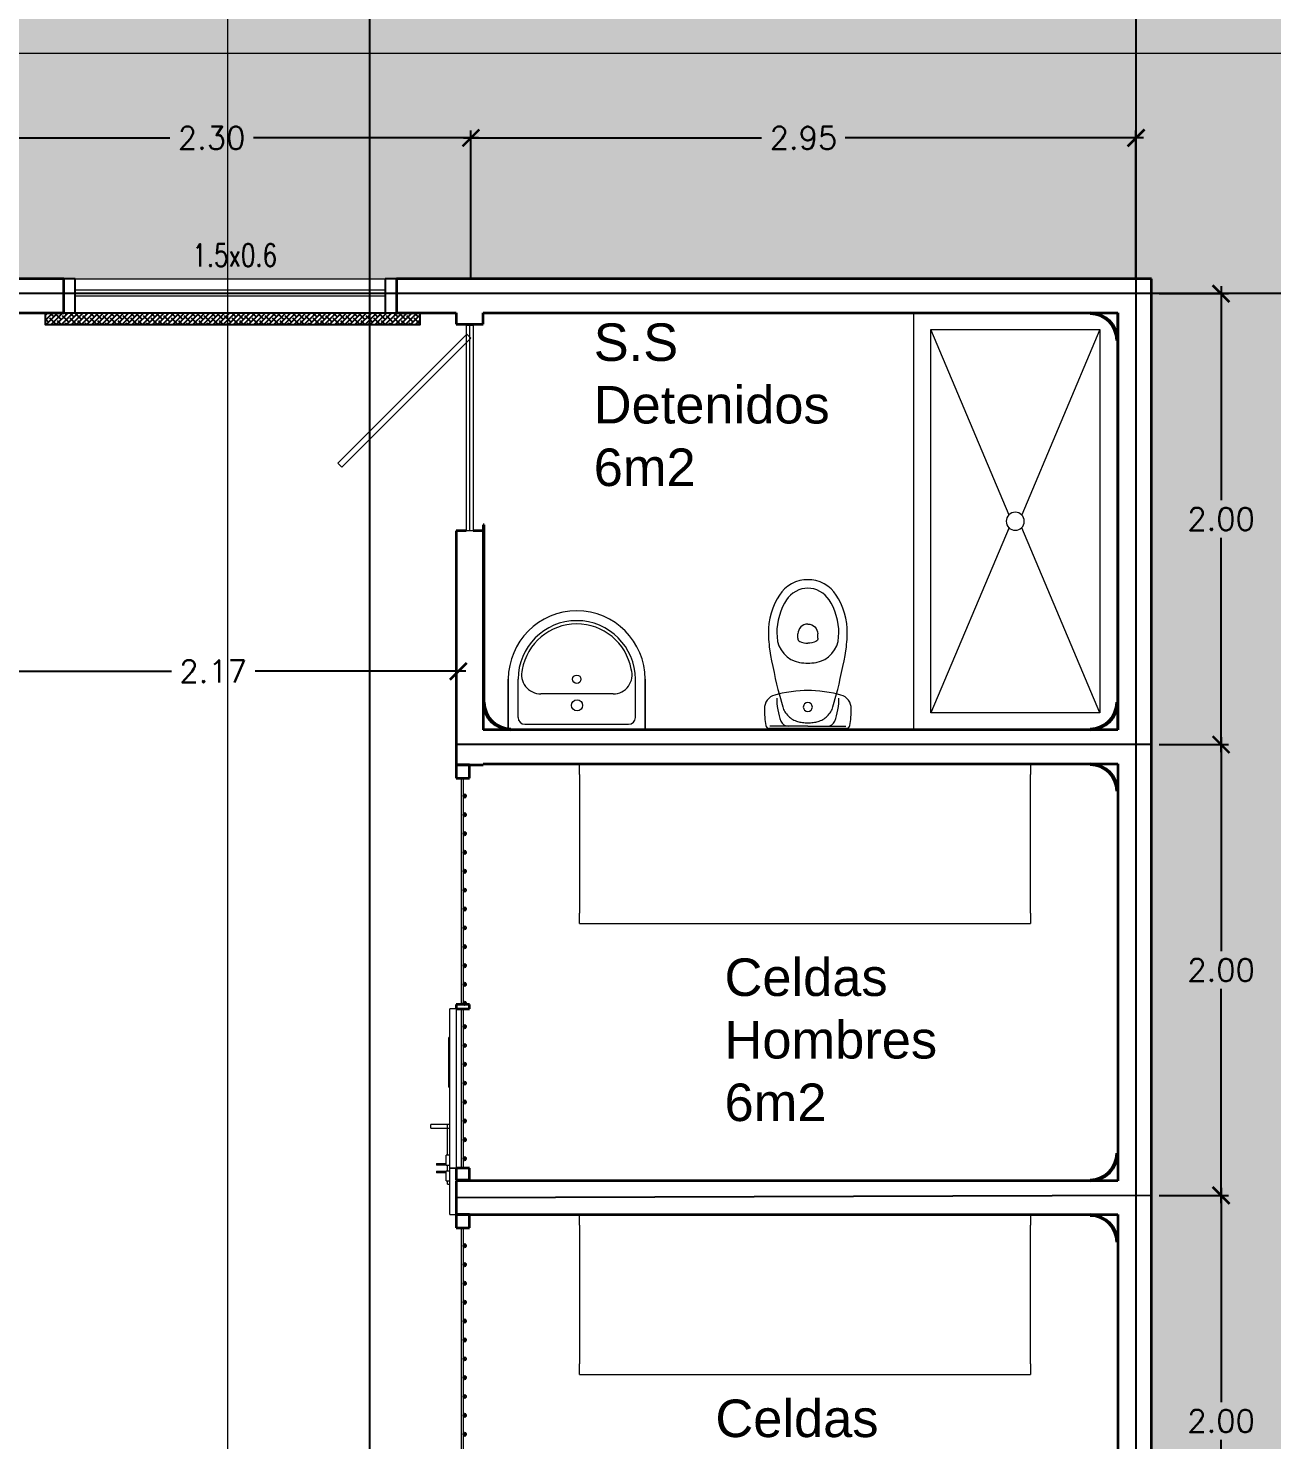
# Model space of a CAD drawing. Header units: inches. Extents: x -6 to 158, y 10 to 161.
# Drawn here: x 31.48 to 36.99, y 102.43 to 108.69 of the extents above; entities that cross this region are included whole.
import ezdxf

# ---------------------------------------------------------------- set-up
doc = ezdxf.new("R2010")
doc.units = ezdxf.units.IN
doc.header["$MEASUREMENT"] = 0
doc.linetypes.add('IMPORT-AI-Linetype-8', pattern=[7811.371918, 4882.107551, -976.421456, 976.421456, -976.421456])
for name, color, linetype in [('6', 6, 'Continuous'), ('FM-A-OP_1-102RP$0$A-TEXT-NT-002', 2, 'Continuous'), ('HATCH ACERA QUIRIBI', 33, 'FENCELINE1'), ('HATCH ZONA VERDE QUIRIBI', 119, 'FENCELINE1'), ('ZUCA-EJES', 251, 'Continuous')]:
    doc.layers.add(name, color=color, linetype=linetype)
for name, color, linetype, lineweight in [('A-COLS', 3, 'Continuous', 9), ('A-FLOR', 5, 'Continuous', 9), ('A-GLAZ-CURT', 2, 'Continuous', 9), ('A-GLAZ-CWMG', 2, 'Continuous', 9), ('A-WALL', 5, 'Continuous', 9), ('G-ANNO-SYMB', 111, 'Continuous', 9), ('P-SANR-FIXT', 3, 'Continuous', 9), ('Q-CASE', 31, 'Continuous', 9)]:
    doc.layers.add(name, color=color, linetype=linetype, lineweight=lineweight)
doc.layers.add('Sector terreno natural', color=7, linetype='Continuous', lineweight=13, true_color=0xa28c7c)
doc.styles.add('DETALLES$0$DETALLES$0$TEXTO GENERAL', font='romans.shx')
doc.styles.add('FM-A-OP_1-102RP$0$2mm(50)', font='simplex.shx', dxfattribs={"width": 0.75, "height": 0.1})
doc.styles.get("Standard").update_dxf_attribs({"font": 'arial.ttf'})
doc.linetypes.add('FENCELINE1', pattern='A,0.25,-0.1,[133,ltypeshp.shx,S=0.1,R=0,X=-0.1,Y=0],-0.1,1', length=1.45)
doc.dimstyles.new('DISTRIBUCIÓN$0$PLANTA ARQUITECTONICA$0$STANDARD', dxfattribs={"dimscale": 0, "dimtxt": 0.1, "dimasz": 0.075, "dimexe": 0.0333, "dimexo": 0.0333, "dimgap": 0.0333, "dimtad": 0, "dimtih": 1, "dimtoh": 1, "dimzin": 0, "dimdsep": 46, "dimtxsty": 'DETALLES$0$DETALLES$0$TEXTO GENERAL', "dimblk": 'DISTRIBUCIÓN$0$PLANTA ARQUITECTONICA$0$_ARCHTICK', "dimcen": 0.0333, "dimdle": 0.0333, "dimclrd": 124, "dimclre": 124, "dimclrt": 1, "dimaunit": 1, "dimadec": 0, "dimazin": 0, "dimtfac": 1, "dimtix": 1, "dimtmove": 2, "dimatfit": 3, "dimfxl": 2, "dimtolj": 1, "dimtzin": 0, "dimarcsym": 0})

# ---------------------------------------------------------------- blocks, each defined once
blk = doc.blocks.new('M_Shower Stall-2D - M_Shower Stall-2D-624226-Level 1')
at = {"layer": 'P-SANR-FIXT', "color": 251}
for p, q in [((0, 900), (90.9, 900)), ((122.5, 900), (1727.5, 900)), ((1759.1, 900), (1850, 900)), ((75, 825), (896.1, 478.9)), ((75, 75), (75, 825)), ((75, 825), (1775, 825)), ((1775, 825), (953.9, 478.9)), ((1775, 825), (1775, 75)), ((897.4, 422.4), (75, 75)), ((952.6, 422.4), (1775, 75)), ((1775, 75), (75, 75)), ((1850, 0), (0, 0))]:
    blk.add_line(p, q, dxfattribs=at)
for start, end in [(360, 180), (180, 360)]:
    blk.add_arc((925, 450), 40, start, end, dxfattribs=at)
blk = doc.blocks.new('Sanitary_Toilets_Gala_Elia-wc-pan-660x350_vertical-outlet - Gala_elia_wc_pan_660x350-878782-Level 1')
at = {"layer": 'P-SANR-FIXT', "color": 251}
for p, q in [((-171, 318.6), (171, 318.6)), ((0, 308.6), (-168.7, 308.6)), ((0, 308.6), (168.7, 308.6)), ((-136.5, -87.7), (-136.9, -106)), ((-44.7, -81.1), (-44.3, -100.7)), ((44.7, -81.1), (44.3, -100.7)), ((136.9, -106), (136.5, -87.7))]:
    blk.add_line(p, q, dxfattribs=at)
at = {"layer": 'P-SANR-FIXT', "color": 251, "linetype": 'IMPORT-AI-Linetype-8'}
for p, q in [((-110.9, 223.2), (-127.2, 165.6)), ((127.2, 165.6), (110.9, 223.2))]:
    blk.add_line(p, q, dxfattribs=at)
at = {"layer": 'P-SANR-FIXT', "color": 251}
for points in [[(-171, 318.6), (-178.8, 318.7), (-185.8, 312.7), (-186.8, 305)], [(186.8, 305), (185.8, 312.7), (178.8, 318.7), (171, 318.6)], [(-186.8, 305), (-189.9, 286.5), (-192.9, 250.9), (-192.8, 232.2)], [(-119.5, 285.9), (-130.5, 260.1), (-139.3, 211.7), (-138.1, 183.7)], [(-86.8, 308.6), (-100.6, 309.1), (-115.2, 299), (-119.5, 285.9)], [(119.5, 285.9), (115.2, 299), (100.6, 309.1), (86.8, 308.6)], [(138.1, 183.7), (139.3, 211.7), (130.5, 260.1), (119.5, 285.9)], [(192.8, 232.2), (192.9, 250.9), (189.9, 286.5), (186.8, 305)], [(-192.8, 232.2), (-194, 204.5), (-173.4, 177.1), (-146.5, 170.5)], [(0, 243.7), (-11, 243.7), (-20, 234.7), (-20, 223.7)], [(-20, 223.7), (-20, 212.6), (-11, 203.7), (0, 203.7)], [(20, 223.7), (20, 234.7), (11, 243.7), (0, 243.7)], [(0, 203.7), (11, 203.7), (20, 212.6), (20, 223.7)], [(146.5, 170.5), (173.4, 177.1), (194, 204.5), (192.8, 232.2)], [(-127.2, 165.6), (-140.7, 117.9), (-160.9, 24.2), (-168.2, -24.8)], [(-146.5, 170.5), (-109.3, 158.8), (-39, 149.3), (0, 150.7)], [(0, 150.7), (39, 149.3), (109.3, 158.8), (146.5, 170.5)], [(168.2, -24.8), (160.9, 24.2), (140.7, 117.9), (127.2, 165.6)], [(-36.7, 25.7), (-91.3, 17.8), (-135.6, -32.6), (-136.5, -87.7)], [(0, 28.8), (-9.5, 29.1), (-27.4, 27.6), (-36.7, 25.7)], [(36.7, 25.7), (27.4, 27.6), (9.5, 29.1), (0, 28.8)], [(136.5, -87.7), (135.6, -32.6), (91.3, 17.8), (36.7, 25.7)], [(-168.2, -24.8), (-172.1, -45.4), (-175.3, -85), (-174.8, -106)], [(-35.7, -67.1), (-26.7, -62.7), (-9.9, -59.2), (0, -59.7)], [(35.7, -67.1), (26.7, -62.7), (9.9, -59.2), (0, -59.7)], [(174.8, -106), (175.3, -85), (172.1, -45.4), (168.2, -24.8)], [(-174.8, -106), (-177.7, -155.4), (-155.1, -232.1), (-126, -272.1)], [(-136.9, -106), (-139.3, -149.3), (-119.6, -216.5), (-94.1, -251.5)], [(-44.7, -81.1), (-45.1, -75.4), (-41, -69.1), (-35.7, -67.1)], [(0, -144.1), (-24.1, -144.2), (-43.9, -124.8), (-44.3, -100.7)], [(0, -144.1), (24.1, -144.2), (43.9, -124.8), (44.3, -100.7)], [(44.7, -81.1), (45.1, -75.4), (41, -69.1), (35.7, -67.1)], [(94.1, -251.5), (119.6, -216.5), (139.3, -149.3), (136.9, -106)], [(126, -272.1), (155.1, -232.1), (177.7, -155.4), (174.8, -106)], [(-126, -272.1), (-102.9, -312.5), (-46.5, -343.3), (0, -340.8)], [(-94.1, -251.5), (-76.8, -281.7), (-34.7, -304.7), (0, -302.9)], [(0, -302.9), (34.7, -304.7), (76.8, -281.7), (94.1, -251.5)], [(0, -340.8), (46.5, -343.3), (102.9, -312.5), (126, -272.1)]]:
    blk.add_open_spline(points, degree=3, dxfattribs=at)
at = {"layer": 'P-SANR-FIXT', "color": 251, "linetype": 'IMPORT-AI-Linetype-8'}
for points in [[(-45.2, 287.5), (-74.4, 281), (-103.8, 252.3), (-110.9, 223.2)], [(45.2, 287.5), (21, 295.7), (-21, 295.7), (-45.2, 287.5)], [(110.9, 223.2), (103.8, 252.3), (74.4, 281), (45.2, 287.5)]]:
    blk.add_open_spline(points, degree=3, dxfattribs=at)
blk = doc.blocks.new('Fregadero de baño - De pie - Fregadero de baño - De pie-V16-Level 1')
at = {"layer": 'P-SANR-FIXT', "color": 251}
for p, q in [((-303.6, 224.2), (-303.6, 6.8)), ((-303.6, 6.8), (-303.6, 224.2)), ((-260, 55), (-260, 224.2)), ((260, 55), (260, 224.2)), ((303.6, 0), (303.6, 224.2)), ((303.6, 224.2), (303.6, 0)), ((161.2, 159.1), (-158.8, 159.1)), ((-303.6, 1.8), (-303.6, 0)), ((-303.6, 0), (-303.6, 1.8)), ((-230, 25), (230, 25))]:
    blk.add_line(p, q, dxfattribs=at)
for centre, radius in [((0, 224.2), 18.8), ((1.2, 108.8), 25)]:
    blk.add_circle(centre, radius, dxfattribs=at)
for centre, radius, start, end in [((0, 224.2), 303.6, 360, 180), ((0, 224.2), 303.6, 0, 180), ((0, 224.2), 260, 360, 180), ((0, 224.2), 245.7, 10.55316, 169.86698), ((-158.8, 245.1), 86, 164.97795, 270), ((161.2, 243.4), 84.3, 270, 17.7612), ((-230, 55), 30, 180, 270), ((230, 55), 30, 270, 0)]:
    blk.add_arc(centre, radius, start, end, dxfattribs=at)
blk = doc.blocks.new('System Panel - Glazed-1628061-Level 1')
at = {"layer": 'A-GLAZ-CURT', "color": 160, "lineweight": 18}
for p, q in [((687.5, 49.5), (-687.5, 49.5)), ((-687.5, 49.5), (-687.5, 24.5)), ((-687.5, 24.5), (687.5, 24.5)), ((687.5, 24.5), (687.5, 49.5))]:
    blk.add_line(p, q, dxfattribs=at)
blk = doc.blocks.new('Rectangular Mullion - 50 x 150mm-950676-Level 1')
at = {"layer": 'A-GLAZ-CWMG'}
for p, q in [((-13918.7, 6379.4), (-13918.7, 7754.4)), ((-13768.7, 6379.4), (-13768.7, 7754.4))]:
    blk.add_line(p, q, dxfattribs=at)
blk = doc.blocks.new('Rectangular Mullion - 50 x 150mm-1628062-Level 1')
at = {"layer": 'A-GLAZ-CWMG', "lineweight": 25}
for p, q in [((-50, 75), (0, 75)), ((-50, -75), (-50, 75)), ((0, 75), (0, -75)), ((0, -75), (-50, -75))]:
    blk.add_line(p, q, dxfattribs=at)
blk = doc.blocks.new('Rectangular Mullion - 50 x 150mm-1628063-Level 1')
at = {"layer": 'A-GLAZ-CWMG', "lineweight": 25}
for p, q in [((0, 75), (-50, 75)), ((-50, 75), (-50, -75)), ((0, -75), (0, 75)), ((-50, -75), (0, -75))]:
    blk.add_line(p, q, dxfattribs=at)
blk = doc.blocks.new('Pilares 4 - Pilares 4-996886-Level 1')
at = {"layer": 'A-COLS', "color": 1}
for p, q in [((-16221.8, 13740.9), (-16221.8, 11740.9)), ((-16221.8, 13740.9), (-16175.5, 13740.9)), ((-15560.5, 13740.9), (-16175.5, 13740.9)), ((-15560.5, 13740.9), (-15514.3, 13740.9)), ((-15514.3, 11740.9), (-15514.3, 13740.9)), ((-16175.5, 11740.9), (-16221.8, 11740.9)), ((-16175.5, 11740.9), (-15560.5, 11740.9)), ((-15514.3, 11740.9), (-15560.5, 11740.9))]:
    blk.add_line(p, q, dxfattribs=at)
blk = doc.blocks.new('Pilares 5 - Pilares 4-997309-Level 1')
at = {"layer": 'A-COLS', "color": 1}
for p, q in [((-16221.8, 13740.9), (-16221.8, 11740.9)), ((-16221.8, 13740.9), (-16175.5, 13740.9)), ((-15560.5, 13740.9), (-16175.5, 13740.9)), ((-15560.5, 13740.9), (-15514.3, 13740.9)), ((-15514.3, 11740.9), (-15514.3, 13740.9)), ((-16175.5, 11740.9), (-16221.8, 11740.9)), ((-16175.5, 11740.9), (-15560.5, 11740.9)), ((-15514.3, 11740.9), (-15560.5, 11740.9))]:
    blk.add_line(p, q, dxfattribs=at)
blk = doc.blocks.new('Pilares 15 - Pilares 15-1556954-Level 1')
at = {"layer": 'A-COLS', "color": 2, "lineweight": 35}
for p, q in [((-11704.5, 8129.4), (-11763.7, 8129.4)), ((-11763.7, 8129.4), (-11763.7, 8069.4)), ((-11704.5, 8069.4), (-11704.5, 8129.4)), ((-10681.1, 8129.4), (-10701.1, 8129.4)), ((-10701.1, 8129.4), (-10701.1, 8069.4)), ((-10681.1, 8069.4), (-10681.1, 8129.4)), ((-9923.7, 8129.4), (-9974.5, 8129.4)), ((-9974.5, 8129.4), (-9974.5, 8069.4)), ((-9923.7, 8069.4), (-9923.7, 8129.4)), ((-11763.7, 8069.4), (-11704.5, 8069.4)), ((-10701.1, 8069.4), (-10681.1, 8069.4)), ((-9974.5, 8069.4), (-9923.7, 8069.4))]:
    blk.add_line(p, q, dxfattribs=at)
at = {"layer": 'A-COLS', "color": 2}
for p, q in [((-11626.3, 8102.2), (-11704.5, 8102.2)), ((-11704.5, 8092.2), (-10701.1, 8092.2)), ((-11542.7, 8102.2), (-11625.5, 8102.2)), ((-11459.1, 8102.2), (-11541.8, 8102.2)), ((-11375.5, 8102.2), (-11458.2, 8102.2)), ((-11291.9, 8102.2), (-11374.6, 8102.2)), ((-11208.3, 8102.2), (-11291, 8102.2)), ((-11124.6, 8102.2), (-11207.4, 8102.2)), ((-11041, 8102.2), (-11123.8, 8102.2)), ((-10957.4, 8102.2), (-11040.1, 8102.2)), ((-10873.8, 8102.2), (-10956.5, 8102.2)), ((-10790.2, 8102.2), (-10872.9, 8102.2)), ((-10706.6, 8102.2), (-10789.3, 8102.2)), ((-10701.1, 8102.2), (-10705.7, 8102.2)), ((-10602.9, 8102.2), (-10681.1, 8102.2)), ((-10681.1, 8092.2), (-9974.5, 8092.2)), ((-10519.3, 8102.2), (-10602.1, 8102.2)), ((-10435.7, 8102.2), (-10518.4, 8102.2)), ((-10352.1, 8102.2), (-10434.8, 8102.2)), ((-10268.5, 8102.2), (-10351.2, 8102.2)), ((-10184.8, 8102.2), (-10267.6, 8102.2)), ((-10101.2, 8102.2), (-10184, 8102.2)), ((-10017.6, 8102.2), (-10100.4, 8102.2)), ((-9974.5, 8102.2), (-10016.7, 8102.2)), ((-10681.1, 8069.4), (-9974.5, 8069.4)), ((-10681.1, 8069.4), (-10681.1, 8041)), ((-9974.5, 8041), (-10681.1, 8041)), ((-10554.5, 8041), (-10554.5, 8036.3)), ((-10334.5, 8036.3), (-10554.5, 8036.3)), ((-10334.5, 8036.3), (-10334.5, 8041)), ((-10168.7, 8041), (-10168.7, 7957.3)), ((-10168.7, 8041), (-10168.7, 8031.5)), ((-10032.5, 8031.5), (-10168.7, 8031.5)), ((-10152.6, 7957.3), (-10152.6, 8041)), ((-10032.5, 8041), (-10032.5, 8024.9)), ((-9987.8, 8024.9), (-10032.5, 8024.9)), ((-9995.4, 7983), (-9995.4, 8024.9)), ((-9987.8, 8024.9), (-9987.8, 8041)), ((-9961.5, 8031.5), (-9987.8, 8031.5)), ((-9987.8, 8024.9), (-9987.8, 7983)), ((-9974.5, 8069.4), (-9768.7, 8069.4)), ((-9974.5, 8069.4), (-9974.5, 8041)), ((-9974.5, 8041), (-9974.5, 8069.4)), ((-9768.7, 8041), (-9974.5, 8041)), ((-9961.5, 8041), (-9961.5, 8024.9)), ((-9961.5, 7983), (-9961.5, 8024.9)), ((-9918.7, 8024.9), (-9961.5, 8024.9)), ((-9953.7, 8024.9), (-9953.7, 7983)), ((-9918.7, 8024.9), (-9918.7, 8041)), ((-9903.7, 8031.5), (-9918.7, 8031.5)), ((-9903.7, 8031.5), (-9903.7, 8041)), ((-9768.7, 8041), (-9768.7, 8069.4)), ((-10152.6, 7957.3), (-10168.7, 7957.3)), ((-9995.4, 7983), (-9987.8, 7983)), ((-9961.5, 7983), (-9953.7, 7983))]:
    blk.add_line(p, q, dxfattribs=at)
at = {"layer": 'A-COLS', "color": 2, "lineweight": 35}
for centre, start, end in [((-11625.9, 8106.7), 0, 180), ((-11625.9, 8106.7), 180, 0), ((-11542.3, 8106.7), 0, 180), ((-11542.3, 8106.7), 180, 0), ((-11458.7, 8106.7), 0, 180), ((-11458.7, 8106.7), 180, 0), ((-11375, 8106.7), 0, 180), ((-11375, 8106.7), 180, 0), ((-11291.4, 8106.7), 0, 180), ((-11291.4, 8106.7), 180, 0), ((-11207.8, 8106.7), 0, 180), ((-11207.8, 8106.7), 180, 0), ((-11124.2, 8106.7), 0, 180), ((-11124.2, 8106.7), 180, 0), ((-11040.6, 8106.7), 0, 180), ((-11040.6, 8106.7), 180, 0), ((-10957, 8106.7), 0, 180), ((-10957, 8106.7), 180, 0), ((-10873.3, 8106.7), 0, 180), ((-10873.3, 8106.7), 180, 0), ((-10789.7, 8106.7), 0, 180), ((-10789.7, 8106.7), 180, 0), ((-10706.1, 8106.7), 0, 180), ((-10706.1, 8106.7), 180, 0), ((-10602.5, 8106.7), 0, 180), ((-10602.5, 8106.7), 180, 0), ((-10518.9, 8106.7), 0, 180), ((-10518.9, 8106.7), 180, 0), ((-10435.3, 8106.7), 0, 180), ((-10435.3, 8106.7), 180, 0), ((-10351.6, 8106.7), 0, 180), ((-10351.6, 8106.7), 180, 0), ((-10268, 8106.7), 0, 180), ((-10268, 8106.7), 180, 0), ((-10184.4, 8106.7), 0, 180), ((-10184.4, 8106.7), 180, 0), ((-10100.8, 8106.7), 0, 180), ((-10100.8, 8106.7), 180, 0), ((-10017.2, 8106.7), 0, 180), ((-10017.2, 8106.7), 180, 0)]:
    blk.add_arc(centre, 5, start, end, dxfattribs=at)
blk = doc.blocks.new('Partition_FloorMount-Headrail_Accurate1 - ADA Alcove - Single 4-1567343-Level 1')
at = {"layer": 'Q-CASE', "color": 1}
for p, q in [((-469.7, -919.5), (-469.7, -903.6)), ((-469.7, -903.6), (443, -903.6)), ((-469.7, -935.4), (-469.7, -919.5)), ((-469.7, -919.5), (443, -919.5)), ((-469.7, -935.4), (443, -935.4)), ((-411.7, -914.2), (-429.7, -932.2)), ((-429.7, -932.2), (142.5, -1504.4)), ((160.5, -1486.4), (-411.7, -914.2)), ((443, -903.6), (443, -919.5)), ((443, -919.5), (443, -935.4)), ((142.5, -1504.4), (160.5, -1486.4))]:
    blk.add_line(p, q, dxfattribs=at)
blk = doc.blocks.new('Pilares 16 - Pilares 15-1569504-Level 1')
at = {"layer": 'A-COLS', "color": 2, "lineweight": 35}
for p, q in [((-11704.5, 8129.4), (-11763.7, 8129.4)), ((-11763.7, 8129.4), (-11763.7, 8069.4)), ((-11704.5, 8069.4), (-11704.5, 8129.4)), ((-10681.1, 8129.4), (-10701.1, 8129.4)), ((-10701.1, 8129.4), (-10701.1, 8069.4)), ((-10681.1, 8069.4), (-10681.1, 8129.4)), ((-9923.7, 8129.4), (-9974.5, 8129.4)), ((-9974.5, 8129.4), (-9974.5, 8069.4)), ((-9923.7, 8069.4), (-9923.7, 8129.4)), ((-11763.7, 8069.4), (-11704.5, 8069.4)), ((-10701.1, 8069.4), (-10681.1, 8069.4)), ((-9974.5, 8069.4), (-9923.7, 8069.4))]:
    blk.add_line(p, q, dxfattribs=at)
at = {"layer": 'A-COLS', "color": 2}
for p, q in [((-11626.3, 8102.2), (-11704.5, 8102.2)), ((-11704.5, 8092.2), (-10701.1, 8092.2)), ((-11542.7, 8102.2), (-11625.5, 8102.2)), ((-11459.1, 8102.2), (-11541.8, 8102.2)), ((-11375.5, 8102.2), (-11458.2, 8102.2)), ((-11291.9, 8102.2), (-11374.6, 8102.2)), ((-11208.3, 8102.2), (-11291, 8102.2)), ((-11124.6, 8102.2), (-11207.4, 8102.2)), ((-11041, 8102.2), (-11123.8, 8102.2)), ((-10957.4, 8102.2), (-11040.1, 8102.2)), ((-10873.8, 8102.2), (-10956.5, 8102.2)), ((-10790.2, 8102.2), (-10872.9, 8102.2)), ((-10706.6, 8102.2), (-10789.3, 8102.2)), ((-10701.1, 8102.2), (-10705.7, 8102.2)), ((-10602.9, 8102.2), (-10681.1, 8102.2)), ((-10681.1, 8092.2), (-9974.5, 8092.2)), ((-10519.3, 8102.2), (-10602.1, 8102.2)), ((-10435.7, 8102.2), (-10518.4, 8102.2)), ((-10352.1, 8102.2), (-10434.8, 8102.2)), ((-10268.5, 8102.2), (-10351.2, 8102.2)), ((-10184.8, 8102.2), (-10267.6, 8102.2)), ((-10101.2, 8102.2), (-10184, 8102.2)), ((-10017.6, 8102.2), (-10100.4, 8102.2)), ((-9974.5, 8102.2), (-10016.7, 8102.2)), ((-10681.1, 8069.4), (-9974.5, 8069.4)), ((-10681.1, 8069.4), (-10681.1, 8041)), ((-9974.5, 8041), (-10681.1, 8041)), ((-10554.5, 8041), (-10554.5, 8036.3)), ((-10334.5, 8036.3), (-10554.5, 8036.3)), ((-10334.5, 8036.3), (-10334.5, 8041)), ((-10168.7, 8041), (-10168.7, 7957.3)), ((-10168.7, 8041), (-10168.7, 8031.5)), ((-10032.5, 8031.5), (-10168.7, 8031.5)), ((-10152.6, 7957.3), (-10152.6, 8041)), ((-10032.5, 8041), (-10032.5, 8024.9)), ((-9987.8, 8024.9), (-10032.5, 8024.9)), ((-9995.4, 7983), (-9995.4, 8024.9)), ((-9987.8, 8024.9), (-9987.8, 8041)), ((-9961.5, 8031.5), (-9987.8, 8031.5)), ((-9987.8, 8024.9), (-9987.8, 7983)), ((-9974.5, 8069.4), (-9763.7, 8069.4)), ((-9974.5, 8069.4), (-9974.5, 8041)), ((-9974.5, 8041), (-9974.5, 8069.4)), ((-9763.7, 8041), (-9974.5, 8041)), ((-9961.5, 8041), (-9961.5, 8024.9)), ((-9961.5, 7983), (-9961.5, 8024.9)), ((-9918.7, 8024.9), (-9961.5, 8024.9)), ((-9953.7, 8024.9), (-9953.7, 7983)), ((-9918.7, 8024.9), (-9918.7, 8041)), ((-9903.7, 8031.5), (-9918.7, 8031.5)), ((-9903.7, 8031.5), (-9903.7, 8041)), ((-9763.7, 8041), (-9763.7, 8069.4)), ((-10152.6, 7957.3), (-10168.7, 7957.3)), ((-9995.4, 7983), (-9987.8, 7983)), ((-9961.5, 7983), (-9953.7, 7983))]:
    blk.add_line(p, q, dxfattribs=at)
at = {"layer": 'A-COLS', "color": 2, "lineweight": 35}
for centre, start, end in [((-11625.9, 8106.7), 0, 180), ((-11625.9, 8106.7), 180, 0), ((-11542.3, 8106.7), 0, 180), ((-11542.3, 8106.7), 180, 0), ((-11458.7, 8106.7), 0, 180), ((-11458.7, 8106.7), 180, 0), ((-11375, 8106.7), 0, 180), ((-11375, 8106.7), 180, 0), ((-11291.4, 8106.7), 0, 180), ((-11291.4, 8106.7), 180, 0), ((-11207.8, 8106.7), 0, 180), ((-11207.8, 8106.7), 180, 0), ((-11124.2, 8106.7), 0, 180), ((-11124.2, 8106.7), 180, 0), ((-11040.6, 8106.7), 0, 180), ((-11040.6, 8106.7), 180, 0), ((-10957, 8106.7), 0, 180), ((-10957, 8106.7), 180, 0), ((-10873.3, 8106.7), 0, 180), ((-10873.3, 8106.7), 180, 0), ((-10789.7, 8106.7), 0, 180), ((-10789.7, 8106.7), 180, 0), ((-10706.1, 8106.7), 0, 180), ((-10706.1, 8106.7), 180, 0), ((-10602.5, 8106.7), 0, 180), ((-10602.5, 8106.7), 180, 0), ((-10518.9, 8106.7), 0, 180), ((-10518.9, 8106.7), 180, 0), ((-10435.3, 8106.7), 0, 180), ((-10435.3, 8106.7), 180, 0), ((-10351.6, 8106.7), 0, 180), ((-10351.6, 8106.7), 180, 0), ((-10268, 8106.7), 0, 180), ((-10268, 8106.7), 180, 0), ((-10184.4, 8106.7), 0, 180), ((-10184.4, 8106.7), 180, 0), ((-10100.8, 8106.7), 0, 180), ((-10100.8, 8106.7), 180, 0), ((-10017.2, 8106.7), 0, 180), ((-10017.2, 8106.7), 180, 0)]:
    blk.add_arc(centre, 5, start, end, dxfattribs=at)
blk = doc.blocks.new('DISTRIBUCIÓN$0$PLANTA ARQUITECTONICA$0$_ARCHTICK')
at = {"color": 0, "linetype": 'ByBlock', "const_width": 0.15}
blk.add_lwpolyline([(-0.5, -0.5), (0.5, 0.5)], dxfattribs=at)
blk = doc.blocks.new('*D985')
at = {"layer": 'Defpoints', "color": 0, "transparency": 16777216}
for p in [(33.4413, 108.2024), (33.4413, 107.5436), (36.3913, 107.5436)]:
    blk.add_point(p, dxfattribs=at)
at = {"layer": 'Sector terreno natural', "color": 124, "lineweight": -2, "transparency": 16777216}
for p, q in [((33.408, 108.2024), (34.7306, 108.2024)), ((33.4413, 107.5769), (33.4413, 108.2357)), ((36.4246, 108.2024), (35.102, 108.2024)), ((36.3913, 107.5769), (36.3913, 108.2357))]:
    blk.add_line(p, q, dxfattribs=at)
at = {"layer": 'Sector terreno natural', "color": 124, "lineweight": -2, "transparency": 16777216, "xscale": 0.075, "yscale": 0.075, "zscale": 0.075}
for p, rotation in [((33.4413, 108.2024), 179.9999999954779), ((36.3913, 108.2024), 359.9999999954779)]:
    blk.add_blockref('DISTRIBUCIÓN$0$PLANTA ARQUITECTONICA$0$_ARCHTICK', p, dxfattribs=dict(at, rotation=rotation))
at = {"layer": 'Sector terreno natural', "color": 1, "transparency": 16777216, "insert": (34.9163, 108.2024), "char_height": 0.1, "attachment_point": 5, "style": 'DETALLES$0$DETALLES$0$TEXTO GENERAL'}
blk.add_mtext('\\A1;2.95', dxfattribs=at)
blk = doc.blocks.new('*D987')
at = {"layer": 'Defpoints', "color": 0, "transparency": 16777216}
for p in [(33.4413, 108.2024), (31.1413, 107.5436), (33.4413, 107.5436)]:
    blk.add_point(p, dxfattribs=at)
at = {"layer": 'Sector terreno natural', "color": 124, "lineweight": -2, "transparency": 16777216}
for p, q in [((31.108, 108.2024), (32.1056, 108.2024)), ((31.1413, 107.5769), (31.1413, 108.2357)), ((33.4746, 108.2024), (32.477, 108.2024)), ((33.4413, 107.5769), (33.4413, 108.2357))]:
    blk.add_line(p, q, dxfattribs=at)
at = {"layer": 'Sector terreno natural', "color": 124, "lineweight": -2, "transparency": 16777216, "xscale": 0.075, "yscale": 0.075, "zscale": 0.075, "rotation": 180}
blk.add_blockref('DISTRIBUCIÓN$0$PLANTA ARQUITECTONICA$0$_ARCHTICK', (31.1413, 108.2024), dxfattribs=at)
at = {"layer": 'Sector terreno natural', "color": 124, "lineweight": -2, "transparency": 16777216, "xscale": 0.075, "yscale": 0.075, "zscale": 0.075}
blk.add_blockref('DISTRIBUCIÓN$0$PLANTA ARQUITECTONICA$0$_ARCHTICK', (33.4413, 108.2024), dxfattribs=at)
at = {"layer": 'Sector terreno natural', "color": 1, "transparency": 16777216, "insert": (32.2913, 108.2024), "char_height": 0.1, "attachment_point": 5, "style": 'DETALLES$0$DETALLES$0$TEXTO GENERAL'}
blk.add_mtext('\\A1;2.30', dxfattribs=at)
blk = doc.blocks.new('*D989')
at = {"layer": 'Defpoints', "color": 0, "transparency": 16777216}
for p in [(36.4607, 103.5117), (36.4607, 101.5117), (36.7687, 101.5117)]:
    blk.add_point(p, dxfattribs=at)
at = {"layer": 'Sector terreno natural', "color": 124, "lineweight": -2, "transparency": 16777216}
for p, q in [((36.494, 103.5117), (36.802, 103.5117)), ((36.7687, 103.545), (36.7687, 102.595)), ((36.7687, 101.4784), (36.7687, 102.4284)), ((36.494, 101.5117), (36.802, 101.5117))]:
    blk.add_line(p, q, dxfattribs=at)
at = {"layer": 'Sector terreno natural', "color": 124, "lineweight": -2, "transparency": 16777216, "xscale": 0.075, "yscale": 0.075, "zscale": 0.075}
for p, rotation in [((36.7687, 103.5117), 90), ((36.7687, 101.5117), 270)]:
    blk.add_blockref('DISTRIBUCIÓN$0$PLANTA ARQUITECTONICA$0$_ARCHTICK', p, dxfattribs=dict(at, rotation=rotation))
at = {"layer": 'Sector terreno natural', "color": 1, "transparency": 16777216, "insert": (36.7687, 102.5117), "char_height": 0.1, "attachment_point": 5, "style": 'DETALLES$0$DETALLES$0$TEXTO GENERAL'}
blk.add_mtext('\\A1;2.00', dxfattribs=at)
blk = doc.blocks.new('*D990')
at = {"layer": 'Defpoints', "color": 0, "transparency": 16777216}
for p in [(36.4607, 105.5117), (36.4607, 103.5117), (36.7687, 103.5117)]:
    blk.add_point(p, dxfattribs=at)
at = {"layer": 'Sector terreno natural', "color": 124, "lineweight": -2, "transparency": 16777216}
for p, q in [((36.494, 105.5117), (36.802, 105.5117)), ((36.7687, 105.545), (36.7687, 104.595)), ((36.7687, 103.4784), (36.7687, 104.4284)), ((36.494, 103.5117), (36.802, 103.5117))]:
    blk.add_line(p, q, dxfattribs=at)
at = {"layer": 'Sector terreno natural', "color": 124, "lineweight": -2, "transparency": 16777216, "xscale": 0.075, "yscale": 0.075, "zscale": 0.075}
for p, rotation in [((36.7687, 105.5117), 90), ((36.7687, 103.5117), 270)]:
    blk.add_blockref('DISTRIBUCIÓN$0$PLANTA ARQUITECTONICA$0$_ARCHTICK', p, dxfattribs=dict(at, rotation=rotation))
at = {"layer": 'Sector terreno natural', "color": 1, "transparency": 16777216, "insert": (36.7687, 104.5117), "char_height": 0.1, "attachment_point": 5, "style": 'DETALLES$0$DETALLES$0$TEXTO GENERAL'}
blk.add_mtext('\\A1;2.00', dxfattribs=at)
blk = doc.blocks.new('*D991')
at = {"layer": 'Defpoints', "color": 0, "transparency": 16777216}
for p in [(36.4607, 107.5117), (36.4607, 105.5117), (36.7687, 105.5117)]:
    blk.add_point(p, dxfattribs=at)
at = {"layer": 'Sector terreno natural', "color": 124, "lineweight": -2, "transparency": 16777216}
for p, q in [((36.494, 107.5117), (36.802, 107.5117)), ((36.7687, 107.545), (36.7687, 106.595)), ((36.7687, 105.4784), (36.7687, 106.4284)), ((36.494, 105.5117), (36.802, 105.5117))]:
    blk.add_line(p, q, dxfattribs=at)
at = {"layer": 'Sector terreno natural', "color": 124, "lineweight": -2, "transparency": 16777216, "xscale": 0.075, "yscale": 0.075, "zscale": 0.075}
for p, rotation in [((36.7687, 107.5117), 90), ((36.7687, 105.5117), 270)]:
    blk.add_blockref('DISTRIBUCIÓN$0$PLANTA ARQUITECTONICA$0$_ARCHTICK', p, dxfattribs=dict(at, rotation=rotation))
at = {"layer": 'Sector terreno natural', "color": 1, "transparency": 16777216, "insert": (36.7687, 106.5117), "char_height": 0.1, "attachment_point": 5, "style": 'DETALLES$0$DETALLES$0$TEXTO GENERAL'}
blk.add_mtext('\\A1;2.00', dxfattribs=at)
blk = doc.blocks.new('*D992')
at = {"layer": 'Defpoints', "color": 0, "transparency": 16777216}
for p in [(31.2107, 105.8365), (31.2107, 105.8365), (33.3857, 105.8365)]:
    blk.add_point(p, dxfattribs=at)
at = {"layer": 'Sector terreno natural', "color": 124, "lineweight": -2, "transparency": 16777216}
for p, q in [((31.1774, 105.8365), (32.1125, 105.8365)), ((33.419, 105.8365), (32.4839, 105.8365))]:
    blk.add_line(p, q, dxfattribs=at)
at = {"layer": 'Sector terreno natural', "color": 124, "lineweight": -2, "transparency": 16777216, "xscale": 0.075, "yscale": 0.075, "zscale": 0.075}
for p, rotation in [((31.2107, 105.8365), 180.0000000061334), ((33.3857, 105.8365), 6.133413776865383e-09)]:
    blk.add_blockref('DISTRIBUCIÓN$0$PLANTA ARQUITECTONICA$0$_ARCHTICK', p, dxfattribs=dict(at, rotation=rotation))
at = {"layer": 'Sector terreno natural', "color": 1, "transparency": 16777216, "insert": (32.2982, 105.8365), "char_height": 0.1, "attachment_point": 5, "style": 'DETALLES$0$DETALLES$0$TEXTO GENERAL'}
blk.add_mtext('\\A1;2.17', dxfattribs=at)

msp = doc.modelspace()

# ---------------------------------------------------------------- hatches: boundary and pattern name
at = {"layer": '6'}
h = msp.add_hatch(dxfattribs=at)
h.set_pattern_fill('ANSI38', color=1, scale=0.005)
h.set_pattern_definition([(45, (-2955.107916, -1547.877561), (-0.01122532015, 0.01122532015), []), (135, (-2955.107916, -1547.877561), (-0.033675960454, 0.01122532015), [0.0396875, -0.0238125])])
h.paths.add_polyline_path([(31.5543, 107.4269), (33.2149, 107.4269), (33.2149, 107.3734), (31.5543, 107.3734)])
at = {"layer": 'HATCH ACERA QUIRIBI', "linetype": 'ByBlock'}
h = msp.add_hatch(dxfattribs=at)
h.set_pattern_fill('AR-SAND', color=33, scale=0.005)
h.set_pattern_definition([(37.5, (-2717.0635, -1543.11324), (-0.008000156, 0.244706619), [0, -0.19304, 0, -0.2159, 0, -0.206375]), (7.5, (-2717.0635, -1543.11324), (0.22476164, 0.35841255), [0, -0.10414, 0, -0.17399, 0, -0.066675]), (327.5, (-2717.2197, -1543.11324), (0.395496185, 0.000718592), [0, -0.0635, 0, -0.2286, 0, -0.29845]), (317.5, (-2717.2197, -1543.11324), (0.381778226, 0.11146466), [0, -0.03175, 0, -0.14986, 0, -0.17145])])
h.paths.add_polyline_path([(20.0346, 112.3765), (20.7064, 97.4211), (20.7064, 84.3621), (20.7064, 67.7191), (26.7389, 69.4585), (35.0142, 71.8447), (44.88, 77.1027), (47.8682, 92.7059), (50.122, 111.7901)])
h.paths.add_polyline_path([(21.2908, 111.1518), (21.9064, 97.448), (21.9064, 84.3621), (21.9064, 69.314), (26.4064, 70.6115), (34.5609, 72.9628), (43.8093, 77.8919), (46.6816, 92.8893), (48.775, 110.6162)], flags=16)
h = msp.add_hatch(dxfattribs=at)
h.set_pattern_fill('AR-SAND', color=33, scale=0.005)
h.set_pattern_definition([(37.5, (-2956.6152, -1549.60437), (-0.008000156, 0.244706619), [0, -0.19304, 0, -0.2159, 0, -0.206375]), (7.5, (-2956.6152, -1549.60437), (0.224761642, 0.35841255), [0, -0.10414, 0, -0.17399, 0, -0.066675]), (327.5, (-2956.7714, -1549.60437), (0.395496185, 0.000718592), [0, -0.0635, 0, -0.2286, 0, -0.29845]), (317.5, (-2956.7714, -1549.60437), (0.381778226, 0.11146466), [0, -0.03175, 0, -0.14986, 0, -0.17145])])
h.paths.add_polyline_path([(25.0564, 79.3832), (24.0564, 79.3832), (24.0564, 108.5769), (37.4607, 108.5769), (37.4607, 102.5769), (45.9909, 102.5769), (43.8762, 87.8832), (40.9607, 87.8832), (40.9607, 78.3832), (34.9993, 78.3832), (32.9993, 73.0085), (27.9064, 71.54), (27.9064, 71.044), (26.4064, 70.6115), (26.4064, 71.5832), (21.9064, 71.5832), (21.9064, 73.0832), (28.0564, 73.0832), (31.3842, 74.0428), (32.9993, 78.3832), (28.0564, 78.3832), (28.0564, 79.3832), (36.3107, 79.3832), (36.3107, 78.6582), (36.4607, 78.6582), (36.4607, 79.3832), (39.9607, 79.3832), (39.9607, 88.8832), (43.0098, 88.8832), (44.8367, 101.5769), (36.4607, 101.5769), (36.4607, 107.5769), (25.0564, 107.5769)])
at = {"layer": 'HATCH ZONA VERDE QUIRIBI', "linetype": 'Continuous'}
h = msp.add_hatch(dxfattribs=at)
h.set_pattern_fill('GRASS', color=112, scale=0.005, style=0)
h.set_pattern_definition([(90, (-2717.0635, -1543.11324), (-0.0898025612, 0.0898025612), [0.0238125, -0.1557926224]), (45, (-2717.0635, -1543.11324), (-0.089802561, 0.089802561), [0.0238125, -0.1031875]), (135, (-2717.0635, -1543.11324), (-0.089802561, -0.089802561), [0.0238125, -0.1031875])])
h.paths.add_polyline_path([(26.2064, 71.3832), (26.2064, 70.762), (22.1064, 69.5798), (22.1064, 71.3832)])
h.paths.add_polyline_path([(38.3262, 110.6087), (38.7107, 110.6014), (38.7107, 110.8123), (38.3262, 110.8198)])
h.paths.add_polyline_path([(38.7107, 110.525), (38.3262, 110.5323), (38.3262, 107.5769), (38.7107, 107.5769)])
h.paths.add_polyline_path([(40.3882, 110.4932), (39.3109, 110.5136), (39.3109, 107.5769), (40.3882, 107.5769)])
h.paths.add_polyline_path([(39.3109, 110.5901), (40.3882, 110.5697), (40.3882, 110.7796), (39.3109, 110.8006)])
h.paths.add_polyline_path([(40.9885, 110.5583), (41.3719, 110.551), (41.3718, 110.7604), (40.9885, 110.7679)])
h.paths.add_polyline_path([(41.3719, 110.4746), (40.9885, 110.4818), (40.9885, 107.5769), (41.373, 107.5769)])
h.paths.add_polyline_path([(32.07, 77.5194), (32.07, 77.3194), (30.1271, 77.3194), (30.1271, 77.5194)])
h.paths.add_polyline_path([(32.9993, 78.3832), (28.0564, 78.3832), (28.0564, 73.0832), (31.3842, 74.0428)])
h.paths.add_polyline_path([(35.2114, 77.5194), (36.3227, 77.5194), (36.3227, 77.3194), (35.2114, 77.3194)])
h.paths.add_polyline_path([(35.8736, 77.3194), (35.8736, 77.1694), (35.6099, 77.1694), (35.6099, 77.3194)])
h.paths.add_polyline_path([(41.9719, 110.5396), (42.6141, 110.5275), (42.6126, 110.4511), (41.9719, 110.4632), (41.9732, 107.5769), (46.9607, 107.5769), (46.9607, 104.5668), (42.4607, 104.5668), (42.4607, 102.5769), (45.9909, 102.5769), (43.8762, 87.8832), (40.9607, 87.8832), (40.9607, 78.3832), (34.9993, 78.3832), (32.9993, 73.0085), (28.0564, 71.5832), (28.0564, 71.2434), (34.5042, 73.1026), (43.6755, 77.9906), (46.5332, 92.9123), (48.6066, 110.4694), (42.4606, 110.5892), (42.4606, 110.7392), (41.9718, 110.7487)])
h.paths.add_polyline_path([(28.9249, 111.0016), (28.9249, 108.5769), (37.4607, 108.5769), (37.4607, 107.5769), (37.7259, 107.5769), (37.7259, 110.8214), (38.2456, 110.8214), (37.4607, 110.8367), (37.4607, 110.6866), (31.0607, 110.8113), (31.0607, 110.9614), (25.0564, 111.0784), (25.0564, 110.9284), (21.4479, 110.9987), (22.0564, 97.4514), (22.0564, 79.3832), (22.7747, 79.3832), (22.6557, 79.4325), (22.6223, 79.5132), (22.6223, 80.2701), (22.7364, 80.3174), (23.9933, 80.3174), (24.0564, 80.1649), (24.0564, 108.5769), (27.3411, 108.5769), (27.3411, 111.0208), (27.9414, 111.0208), (27.9414, 108.5769), (28.3257, 108.5769), (28.3257, 111.0016)])
h.paths.add_polyline_path([(27.3411, 110.742), (27.3411, 110.8184), (25.2279, 110.8586), (25.2264, 110.7822)])
h.paths.add_polyline_path([(28.3257, 110.7232), (28.3257, 110.7997), (27.9414, 110.807), (27.9414, 110.7305)])
h.paths.add_polyline_path([(28.9249, 110.7883), (28.9249, 110.7118), (31.2126, 110.6683), (31.2141, 110.7447)])

# ---------------------------------------------------------------- linework, layer by layer
at = {"layer": '6', "color": 1}
msp.add_lwpolyline([(31.5543, 107.4269), (33.2149, 107.4269), (33.2149, 107.3734), (31.5543, 107.3734)], close=True, dxfattribs=at)
at = {"layer": 'A-FLOR', "color": 1}
msp.add_line((37.4607, 108.5769), (24.0564, 108.5769), dxfattribs=at)
at = {"layer": 'A-WALL', "lineweight": 35}
for p, q in [((31.6357, 107.5769), (31.0957, 107.5769)), ((31.6357, 107.4269), (31.6357, 107.5769)), ((36.4607, 107.5769), (33.1107, 107.5769)), ((33.1107, 107.5769), (33.1107, 107.4269)), ((36.4607, 96.6081), (36.4607, 107.5769)), ((31.2107, 107.4269), (31.6357, 107.4269)), ((33.1107, 107.4269), (33.3757, 107.4269)), ((33.3757, 107.4269), (33.3757, 107.3769)), ((33.3757, 107.3769), (33.4957, 107.3769)), ((33.4957, 107.4269), (36.3107, 107.4269)), ((33.4957, 107.3769), (33.4957, 107.4269)), ((36.3107, 107.4269), (36.3107, 105.5769)), ((33.3757, 106.4592), (33.3757, 105.4219)), ((33.4198, 106.4592), (33.3757, 106.4592)), ((33.4957, 106.4592), (33.4516, 106.4592)), ((33.4957, 106.4869), (33.4957, 105.5769)), ((33.5007, 106.4869), (33.4957, 106.4869)), ((33.5007, 105.6994), (33.5007, 106.4869)), ((36.3107, 105.5769), (33.4957, 105.5769)), ((33.4957, 105.4269), (36.3107, 105.4269)), ((33.4957, 105.4219), (33.4957, 105.4269)), ((36.3107, 105.4269), (36.3107, 103.5769)), ((33.3757, 105.4219), (33.4957, 105.4219)), ((36.3107, 103.5769), (33.3757, 103.5769)), ((33.3757, 103.5769), (33.3757, 103.4269)), ((33.3757, 103.4269), (36.3107, 103.4269)), ((36.3107, 103.4269), (36.3107, 101.3119))]:
    msp.add_line(p, q, dxfattribs=at)
for centre, radius, start, end in [((36.1882, 107.3044), 0.1225, 0, 90), ((36.1882, 107.3044), 0.1175, 0, 90), ((33.6182, 105.6994), 0.1225, 180, 270), ((33.6182, 105.6994), 0.1175, 180, 270), ((36.1882, 105.6994), 0.1225, 270, 0), ((36.1882, 105.6994), 0.1175, 270, 0), ((36.1882, 105.3044), 0.1225, 0, 90), ((36.1882, 105.3044), 0.1175, 0, 90), ((36.1882, 103.6994), 0.1225, 270, 0), ((36.1882, 103.6994), 0.1175, 270, 0), ((36.1882, 103.3044), 0.1225, 0, 90), ((36.1882, 103.3044), 0.1175, 0, 90)]:
    msp.add_arc(centre, radius, start, end, dxfattribs=at)
at = {"layer": 'G-ANNO-SYMB'}
msp.add_line((32.3609, 109.0467), (32.3609, 70.4501), dxfattribs=at)
at = {"layer": 'ZUCA-EJES', "color": 253, "linetype": 'IMPORT-AI-Linetype-8', "ltscale": 0.01}
for p, q in [((32.991, 113.0964), (32.991, 76.4303)), ((36.3913, 113.0964), (36.3913, 76.4303)), ((50.3482, 107.5117), (25.0564, 107.5117))]:
    msp.add_line(p, q, dxfattribs=at)
at = {"layer": 'ZUCA-EJES', "color": 251, "linetype": 'IMPORT-AI-Linetype-8', "ltscale": 0.01}
for p, q in [((36.4607, 105.5117), (33.3757, 105.5117)), ((36.4607, 103.5117), (33.3757, 103.5019))]:
    msp.add_line(p, q, dxfattribs=at)

# ---------------------------------------------------------------- block references
at = {"layer": 'A-COLS', "xscale": 0.000999999999999, "yscale": 0.000999999999999, "zscale": 0.000999999999999, "rotation": 270}
for name, p in [('Pilares 15 - Pilares 15-1556954-Level 1', (25.3063, 93.6582)), ('Pilares 4 - Pilares 4-996886-Level 1', (22.1826, 89.2039)), ('Pilares 16 - Pilares 15-1569504-Level 1', (25.3063, 91.6632)), ('Pilares 5 - Pilares 4-997309-Level 1', (22.1826, 87.2039))]:
    msp.add_blockref(name, p, dxfattribs=at)
at = {"layer": 'A-GLAZ-CURT', "xscale": 0.000999999999999, "yscale": 0.000999999999999, "zscale": 0.000999999999999, "rotation": 179.9999999999999}
msp.add_blockref('System Panel - Glazed-1628061-Level 1', (32.3732, 107.5514), dxfattribs=at)
at = {"layer": 'A-GLAZ-CWMG', "extrusion": (0, 0, -1), "xscale": 0.000999999999999, "yscale": 0.000999999999999, "zscale": 0.000999999999999}
msp.add_blockref('Rectangular Mullion - 50 x 150mm-1628062-Level 1', (-31.6357, 107.5019), dxfattribs=at)
at = {"layer": 'A-GLAZ-CWMG', "xscale": 0.000999999999999, "yscale": 0.000999999999999, "zscale": 0.000999999999999, "rotation": 270}
msp.add_blockref('Rectangular Mullion - 50 x 150mm-950676-Level 1', (25.3063, 93.6582), dxfattribs=at)
at = {"layer": 'A-GLAZ-CWMG', "xscale": 0.000999999999999, "yscale": 0.000999999999999, "zscale": 0.000999999999999}
msp.add_blockref('Rectangular Mullion - 50 x 150mm-1628063-Level 1', (33.1107, 107.5019), dxfattribs=at)
at = {"layer": 'P-SANR-FIXT', "xscale": 0.000999999999999, "yscale": 0.000999999999999, "zscale": 0.000999999999999}
for name, p, rotation in [('M_Shower Stall-2D - M_Shower Stall-2D-624226-Level 1', (35.4057, 107.4269), 270), ('Sanitary_Toilets_Gala_Elia-wc-pan-660x350_vertical-outlet - Gala_elia_wc_pan_660x350-878782-Level 1', (34.9357, 105.9019), 179.9999999999996)]:
    msp.add_blockref(name, p, dxfattribs=dict(at, rotation=rotation))
msp.add_blockref('Fregadero de baño - De pie - Fregadero de baño - De pie-V16-Level 1', (33.9107, 105.5769), dxfattribs=at)
at = {"layer": 'Q-CASE', "xscale": 0.000999999999999, "yscale": 0.000999999999999, "zscale": 0.000999999999999, "rotation": 270}
msp.add_blockref('Partition_FloorMount-Headrail_Accurate1 - ADA Alcove - Single 4-1567343-Level 1', (34.3552, 106.9022), dxfattribs=at)

# ---------------------------------------------------------------- texts
at = {"layer": 'FM-A-OP_1-102RP$0$A-TEXT-NT-002', "color": 2, "insert": (32.5816, 107.6324), "char_height": 0.1, "attachment_point": 9, "style": 'FM-A-OP_1-102RP$0$2mm(50)'}
msp.add_mtext('1.5x0.6', dxfattribs=at)
at = {"layer": 'Sector terreno natural', "color": 2, "char_height": 0.166418, "attachment_point": 1}
for s, insert in [('{\\f@Arial Unicode MS|b0|i0|c0|p34;S.S \\PDetenidos \\P6m2}', (33.986, 107.3796)), ('{\\f@Arial Unicode MS|b0|i0|c0|p34;Celdas \\PHombres\\P6m2}', (34.5662, 104.5631)), ('{\\f@Arial Unicode MS|b0|i0|c0|p34;Celdas \\PMujeres\\P6m2}', (34.5257, 102.6066))]:
    msp.add_mtext_dynamic_manual_height_columns(s, width=11.731436, gutter_width=5, heights=[0], dxfattribs=dict(at, insert=insert))

# ---------------------------------------------------------------- dimensions: what is measured, and where the dimension line sits
at = {"layer": 'Sector terreno natural', "color": 2}
for p1, p2, distance, picture, middle in [((31.1413, 107.5436), (33.4413, 107.5436), 0.6588, '*D987', (32.2913, 108.2024)), ((36.3913, 107.5436), (33.4413, 107.5436), -0.6588, '*D985', (34.9163, 108.2024)), ((36.4607, 107.5117), (36.4607, 105.5117), 0.308, '*D991', (36.7687, 106.5117)), ((33.38567883, 105.83653543), (31.21067884, 105.83653543), 0, '*D992', (32.29817883, 105.83653543)), ((36.4607, 105.5117), (36.4607, 103.5117), 0.308, '*D990', (36.7687, 104.5117)), ((36.4607, 103.5117), (36.4607, 101.5117), 0.308, '*D989', (36.7687, 102.5117))]:
    dim = msp.add_aligned_dim(p1=p1, p2=p2, distance=distance, dimstyle='DISTRIBUCIÓN$0$PLANTA ARQUITECTONICA$0$STANDARD', override={"dimscale": 1}, dxfattribs=at)
    dim.commit()
    dim.dimension.update_dxf_attribs({"geometry": picture, "text_midpoint": middle})

doc.saveas('drawing.dxf')
